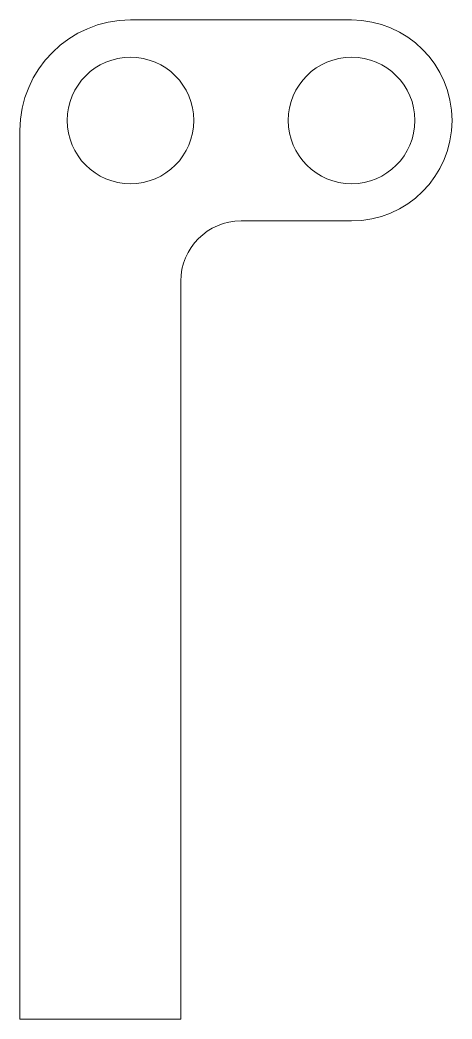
# Model space of a CAD drawing. Header units: millimetres. Extents: x 5.5 to 27, y 2.7 to 52.4.
import ezdxf

# ---------------------------------------------------------------- set-up
doc = ezdxf.new("R2010")
doc.units = ezdxf.units.MM

msp = doc.modelspace()

# ---------------------------------------------------------------- linework, layer by layer
at = {"color": 7, "linetype": 'Continuous', "lineweight": 15}
for p, q in [((11.043, 52.41), (22.043, 52.41)), ((5.543, 2.698), (5.543, 46.91)), ((22.043, 42.41), (16.543, 42.41)), ((13.543, 2.698), (13.543, 39.41)), ((13.543, 2.698), (5.543, 2.698))]:
    msp.add_line(p, q, dxfattribs=at)
for centre in [(11.043, 47.41), (22.043, 47.41)]:
    msp.add_circle(centre, 3.15, dxfattribs=at)
for centre, radius, start, end in [((11.043, 46.91), 5.5, 90, 180), ((22.043, 47.41), 5, 270, 90), ((16.543, 39.41), 3, 90, 180)]:
    msp.add_arc(centre, radius, start, end, dxfattribs=at)

doc.saveas('drawing.dxf')
